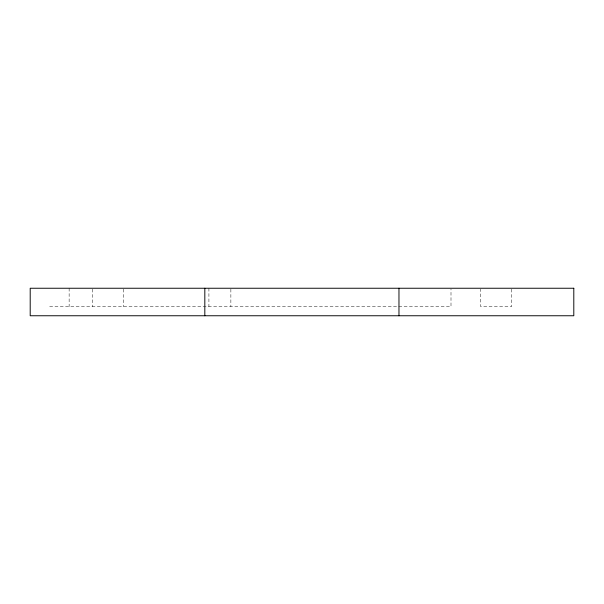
<?xml version="1.0" encoding="UTF-8"?>
<svg xmlns="http://www.w3.org/2000/svg" width="604" height="604" viewBox="0 0 604 604"><rect width="100%" height="100%" fill="white"/><g stroke="black" fill="none" stroke-linecap="round" stroke-linejoin="round"><path stroke-width="0.45" stroke-dasharray="3.02 2.27" d="M49.664 306.583L450.999 306.583L450.999 289.157M511.671 289.157L511.671 306.583L480.61 306.583L480.61 289.157M230.871 289.157L230.864 306.583M208.916 288.244L208.916 306.583M123.39 289.157L123.39 306.583M92.329 289.157L92.329 306.583M69.135 288.244L69.135 306.583"/><path stroke-width="0.91" d="M398.965 288.244L398.965 315.756M204.824 288.244L204.824 315.756M573.8 288.244L30.2 288.244L30.2 315.756L573.8 315.756L573.8 288.244"/></g></svg>
